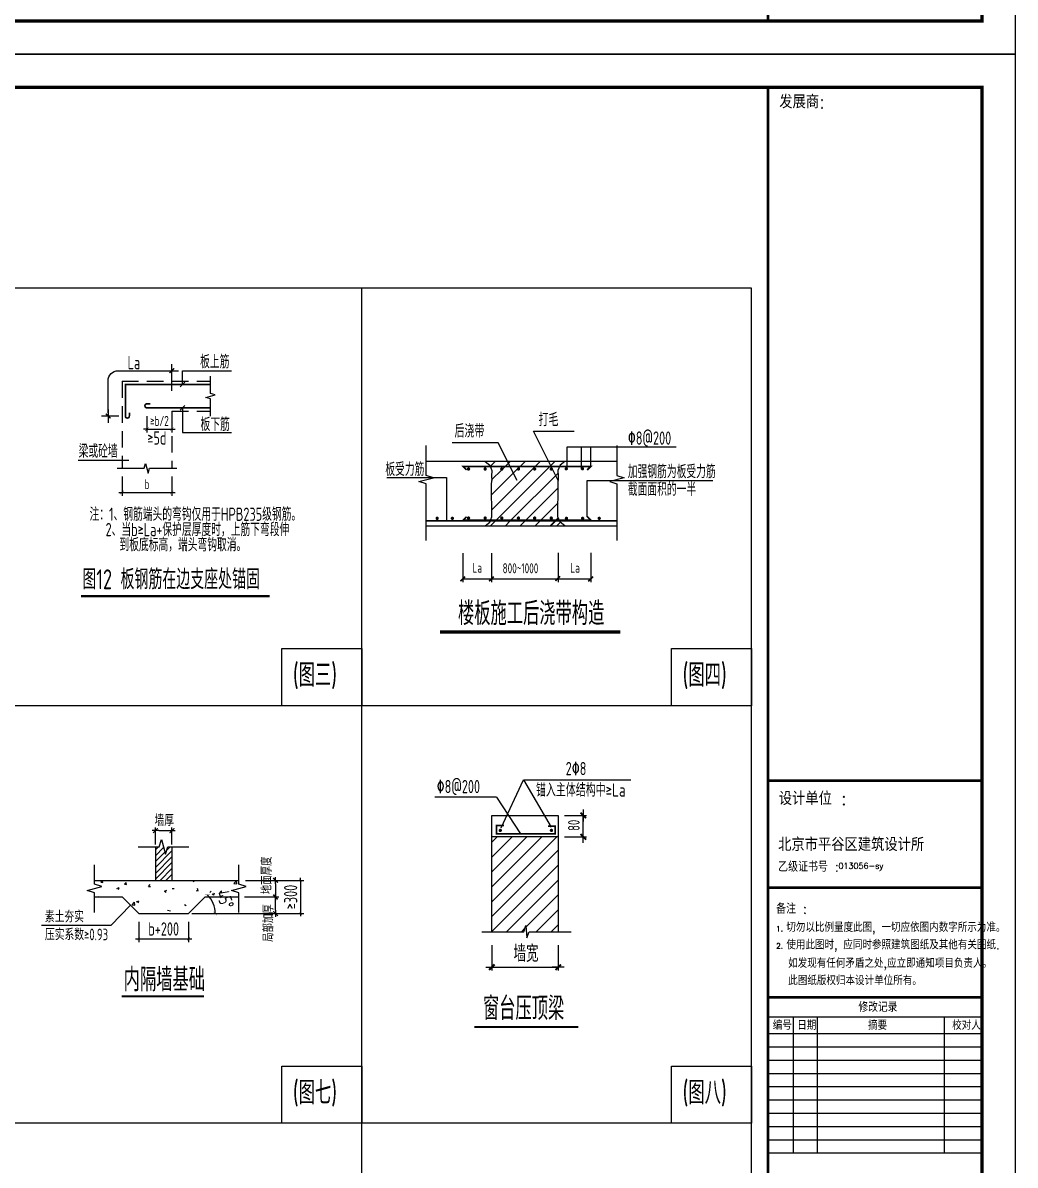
# Model space of a CAD drawing. Extents: x -159214 to 158333, y 7819 to 689505.
# Drawn here: x 78890 to 108783, y 530527 to 564961 of the extents above; entities that cross this region are included whole.
import ezdxf
from ezdxf.enums import TextEntityAlignment as Align

# ---------------------------------------------------------------- set-up
doc = ezdxf.new("R2010")
doc.units = 0
doc.header["$LTSCALE"] = 1000
doc.header["$PDMODE"] = 3
doc.linetypes.add('DASHED', pattern=[0.75, 0.5, -0.25])
doc.layers.get('0').update_dxf_attribs({"linetype": 'CONTINUOUS'})
doc.layers.get('Defpoints').update_dxf_attribs({"linetype": 'CONTINUOUS'})
for name, color, linetype in [('7', 7, 'CONTINUOUS'), ('BEAM', 7, 'DASHED'), ('d-檩条布置', 7, 'CONTINUOUS'), ('DIM', 3, 'CONTINUOUS'), ('GJ', 6, 'CONTINUOUS'), ('HZ', 7, 'CONTINUOUS'), ('MO', 231, 'CONTINUOUS'), ('MOUNT', 3, 'CONTINUOUS'), ('NUM', 7, 'CONTINUOUS'), ('OTHER', 7, 'CONTINUOUS'), ('PUB_DIM', 3, 'CONTINUOUS'), ('PUB_DWGN', 7, 'CONTINUOUS'), ('PUB_HATCH', 2, 'CONTINUOUS'), ('PUB_TEXT', 7, 'CONTINUOUS'), ('PUB_TITLE', 4, 'CONTINUOUS'), ('REIN', 1, 'CONTINUOUS'), ('TEXT', 7, 'CONTINUOUS'), ('THICK', 6, 'CONTINUOUS'), ('THIN', 7, 'CONTINUOUS'), ('邓-BURY_NUM', 7, 'CONTINUOUS')]:
    doc.layers.add(name, color=color, linetype=linetype)
doc.layers.add('S-ANNO-TEXT', color=7, linetype='CONTINUOUS', lineweight=0)
doc.styles.add('-GBCBIGGBENOR', font='GBENOR.shx', dxfattribs={"bigfont": 'GBCBIG.shx'})
doc.styles.add('HZTXT', font='romans', dxfattribs={"bigfont": 'hztxt'})
doc.styles.add('title_font', font='GBENOR.shx', dxfattribs={"bigfont": 'GBCBIG.shx'})
doc.styles.add('TKHZ', font='simplex.shx', dxfattribs={"bigfont": 'hztxt.shx'})
doc.styles.add('TSSD_Dimension', font='tssdeng.shx', dxfattribs={"width": 0.7, "bigfont": 'Hztxt.shx'})
doc.styles.add('TSSD_Rein', font='tssdeng.shx', dxfattribs={"width": 0.7, "bigfont": 'hztxt.shx'})
doc.dimstyles.new('TSSD_100_100', dxfattribs={"dimtxt": 300, "dimasz": 100, "dimexe": 100, "dimexo": 250, "dimgap": 100, "dimtad": 1, "dimdec": 0, "dimzin": 0, "dimdsep": 46, "dimtxsty": 'TSSD_Dimension', "dimblk": 'ARCHTICK', "dimblk1": 'ARCHTICK', "dimblk2": 'ARCHTICK', "dimcen": 0, "dimdle": 100, "dimclrt": 7, "dimadec": 0, "dimazin": 0, "dimtfac": 1, "dimtdec": 0, "dimtix": 1, "dimtmove": 2, "dimatfit": 3, "dimfxl": 1, "dimtolj": 1, "dimtzin": 0, "dimarcsym": 0})
doc.dimstyles.new('TSSD_100_100$0', dxfattribs={"dimtxt": 300, "dimasz": 80, "dimexe": 100, "dimexo": 100, "dimgap": 100, "dimtad": 1, "dimdec": 0, "dimzin": 0, "dimdsep": 46, "dimtxsty": 'TSSD_Dimension', "dimblk": 'ARCHTICK', "dimcen": 0, "dimdle": 50, "dimclrd": 256, "dimclre": 256, "dimclrt": 7, "dimadec": 0, "dimazin": 0, "dimtfac": 1, "dimtdec": 0, "dimtix": 1, "dimtmove": 2, "dimatfit": 3, "dimldrblk": '_tsdbk', "dimfxl": 50, "dimtolj": 1, "dimtzin": 0, "dimlwd": -1, "dimlwe": -1, "dimarcsym": 0})

# ---------------------------------------------------------------- blocks, each defined once
blk = doc.blocks.new('A1结构')
at = {"layer": 'MOUNT', "color": 5, "linetype": 'Continuous'}
for p, q in [((766.38, -583.57), (766.38, -10)), ((766.78, -583.57), (766.78, -10)), ((766.78, -218.72), (831, -218.72)), ((766.78, -219.12), (831, -219.12)), ((766.78, -251.06), (831, -251.06)), ((766.78, -251.46), (831, -251.46)), ((766.78, -284.05), (831, -284.05)), ((766.78, -284.45), (831, -284.45))]:
    blk.add_line(p, q, dxfattribs=at)
at = {"layer": 'MOUNT', "color": 4, "linetype": 'Continuous'}
for p, q in [((766.78, -290.24), (831, -290.24)), ((766.78, -295.24), (831, -295.24))]:
    blk.add_line(p, q, dxfattribs=at)
at = {"layer": 'MOUNT', "color": 3, "linetype": 'Continuous'}
for p, q in [((774.22, -331.24), (774.22, -290.24)), ((781.49, -331.24), (781.49, -290.24)), ((819.67, -331.24), (819.67, -290.24)), ((766.78, -299.24), (831, -299.24)), ((766.78, -303.24), (831, -303.24)), ((766.78, -307.24), (831, -307.24)), ((766.78, -311.24), (831, -311.24)), ((766.78, -315.24), (831, -315.24)), ((766.78, -319.24), (831, -319.24)), ((766.78, -323.24), (831, -323.24)), ((766.78, -327.24), (831, -327.24)), ((766.78, -331.24), (831, -331.24))]:
    blk.add_line(p, q, dxfattribs=at)
at = {"layer": 'PUB_TITLE'}
blk.add_lwpolyline([(0, -594), (0, 0), (841, 0), (841, -594)], close=True, dxfattribs=at)
at = {"layer": 'PUB_TITLE', "const_width": 1}
blk.add_lwpolyline([(25, -584), (25, -10), (831, -10), (831, -584)], close=True, dxfattribs=at)
at = {"layer": 'MOUNT', "color": 3, "style": 'TKHZ'}
for s, height, p in [('发展商:', 4, (769.95, -16.36)), ('设计单位 :', 4, (769.8, -226.38)), ('备注 :', 3, (768.99, -259.12)), ('1.', 1.6, (768.99, -264.46)), ('切勿以比例量度此图, 一切应依图内数字所示为准。', 2.5, (772.06, -264.57)), ('2.', 1.6, (769, -269.62)), ('使用此图时, 应同时参照建筑图纸及其他有关图纸.', 2.5, (772.08, -269.83)), (' 如发现有任何矛盾之处,应立即通知项目负责人。 ', 2.5, (770.89, -275.39)), (' 此图纸版权归本设计单位所有。', 2.5, (770.93, -280.6)), ('修改记录', 2.8, (793.77, -288.71)), ('编号', 2.5, (767.98, -294.09)), ('日期', 2.5, (775.36, -294.11)), ('摘要', 2.5, (796.68, -294.09)), ('校对人', 2.5, (822.04, -294.09))]:
    blk.add_text(s, height=height, dxfattribs=at).set_placement(p)
at = {"layer": 'MOUNT', "color": 2, "style": 'TKHZ'}
blk.add_text('北京市平谷区建筑设计所 ', height=4, dxfattribs=at).set_placement((769.6, -240.25))
at = {"layer": 'MOUNT', "color": 4, "style": 'TKHZ'}
for s, height, p in [('乙级证书号 :', 3, (769.6, -246.46)), ('013056-sy', 1.767, (787.76, -245.58))]:
    blk.add_text(s, height=height, dxfattribs=at).set_placement(p)
at = {"layer": 'MOUNT', "color": 4, "style": 'HZTXT'}
blk.add_attdef('00', (821.35, -580.37), '', height=2.2, dxfattribs=at)
at = {"layer": 'PUB_DWGN', "style": 'title_font'}
for tag, height, p in [('工程名称1', 6, (798.69, -475.05)), ('工程名称2', 6, (798.69, -483.99)), ('图号', 4, (798.69, -580.71))]:
    blk.add_attdef(tag, text='', height=height, dxfattribs=at).set_placement(p, align=Align.CENTER)
at = {"layer": 'PUB_TEXT', "style": '-GBCBIGGBENOR'}
for tag, height, p in [('图名1', 5.66, (798.69, -515.75)), ('图名2', 5.66, (799.16, -522.03)), ('日期', 4, (780.76, -566.9)), ('比例', 4, (816.49, -566.69))]:
    blk.add_attdef(tag, text='', height=height, dxfattribs=at).set_placement(p, align=Align.CENTER)
blk = doc.blocks.new('DIM-U')
at = {"color": 0, "linetype": 'ByBlock', "const_width": 0.4}
blk.add_lwpolyline([(0.71, 0.71), (-0.71, -0.71)], dxfattribs=at)
at = {"layer": 'Defpoints', "color": 0, "linetype": 'ByBlock'}
blk.add_point((0, 0), dxfattribs=at)
at = {"layer": 'DIM'}
blk.add_line((-1, 0), (1, 0), dxfattribs=at)
blk = doc.blocks.new('_ArchTick')
at = {"color": 0, "linetype": 'ByBlock', "const_width": 0.1}
blk.add_lwpolyline([(-0.53, -0.53), (0.53, 0.53)], dxfattribs=at)
blk = doc.blocks.new('*D196')
at = {"layer": 'Defpoints', "color": 0}
for p in [(59011, -83308), (59011, -84308), (60074, -84308)]:
    blk.add_point(p, dxfattribs=at)
at = {"layer": 'DIM'}
for p, q in [((59261, -83308), (60174, -83308)), ((60074, -83308), (60074, -83228)), ((60074, -83308), (60074, -84308)), ((59261, -84308), (60174, -84308)), ((60074, -84308), (60074, -84388))]:
    blk.add_line(p, q, dxfattribs=at)
at = {"layer": 'DIM', "xscale": 80, "yscale": 80, "zscale": 80}
for p, rotation in [((60074, -83308), 270), ((60074, -84308), 90)]:
    blk.add_blockref('_ArchTick', p, dxfattribs=dict(at, rotation=rotation))
at = {"layer": 'DIM', "color": 7, "insert": (59774, -83808), "char_height": 400, "attachment_point": 5, "rotation": 90, "style": 'TSSD_Rein'}
blk.add_mtext('\\A1;≥300', dxfattribs=at)
blk = doc.blocks.new('_tsdbk')
blk.add_line((-1, 0), (0, 0))
at = {"const_width": 0.5}
blk.add_lwpolyline([(-0.7, -0.7), (0.7, 0.7)], dxfattribs=at)
blk = doc.blocks.new('*D197')
at = {"layer": 'Defpoints', "color": 0}
for p in [(57199, -83808), (57395, -83906), (55199, -84308), (56699, -84308), (56699, -84308)]:
    blk.add_point(p, dxfattribs=at)
at = {"layer": 'DIM', "color": 0, "lineweight": -2}
for p, q in [((57376, -83631), (57338, -83669)), ((56949, -84308), (57602, -84308))]:
    blk.add_line(p, q, dxfattribs=at)
blk.add_arc((56699, -84308), 803, 0, 45, dxfattribs=at)
at = {"layer": 'DIM', "color": 0, "lineweight": -2, "xscale": 100, "yscale": 100, "zscale": 100}
for p, rotation in [((57267, -83740), 135.0000000000002), ((57502, -84308), 270.0000000000001)]:
    blk.add_blockref('_ArchTick', p, dxfattribs=dict(at, rotation=rotation))
at = {"layer": 'DIM', "color": 7, "insert": (57801, -83886), "char_height": 400, "attachment_point": 5, "rotation": 290.9618, "style": 'TSSD_Dimension'}
blk.add_mtext('\\A1;45°', dxfattribs=at)
blk = doc.blocks.new('*D198')
at = {"layer": 'Defpoints', "color": 0}
for p in [(55199, -84308), (56699, -84308), (56699, -85072)]:
    blk.add_point(p, dxfattribs=at)
at = {"layer": 'DIM'}
for p, q in [((55199, -84558), (55199, -85172)), ((56699, -84558), (56699, -85172)), ((55099, -85072), (56799, -85072))]:
    blk.add_line(p, q, dxfattribs=at)
at = {"layer": 'DIM', "xscale": 80, "yscale": 80, "zscale": 80, "rotation": 180}
blk.add_blockref('_ArchTick', (55199, -85072), dxfattribs=at)
at = {"layer": 'DIM', "xscale": 80, "yscale": 80, "zscale": 80}
blk.add_blockref('_ArchTick', (56699, -85072), dxfattribs=at)
at = {"layer": 'DIM', "color": 7, "insert": (55949, -84772), "char_height": 400, "attachment_point": 5, "style": 'TSSD_Dimension'}
blk.add_mtext('\\A1;b+200', dxfattribs=at)
blk = doc.blocks.new('dim-k')
blk.add_line((225, 0), (-225, 0))
at = {"const_width": 75}
blk.add_lwpolyline([(105, 105), (-105, -105)], dxfattribs=at)
blk = doc.blocks.new('*D235')
at = {"layer": 'Defpoints', "color": 0}
for p in [(55445, -69063), (56195, -69163), (56195, -69708)]:
    blk.add_point(p, dxfattribs=at)
at = {"layer": 'DIM', "color": 0, "lineweight": -2}
for p, q in [((55445, -69313), (55445, -69808)), ((56195, -69413), (56195, -69808)), ((55445, -69708), (55345, -69708)), ((55445, -69708), (56195, -69708)), ((56195, -69708), (56295, -69708))]:
    blk.add_line(p, q, dxfattribs=at)
at = {"layer": 'DIM', "color": 0, "lineweight": -2, "xscale": 100, "yscale": 100, "zscale": 100}
blk.add_blockref('_ArchTick', (55445, -69708), dxfattribs=at)
at = {"layer": 'DIM', "color": 0, "lineweight": -2, "xscale": 100, "yscale": 100, "zscale": 100, "rotation": 180}
blk.add_blockref('_ArchTick', (56195, -69708), dxfattribs=at)
at = {"layer": 'DIM', "color": 7, "insert": (55820, -69458), "char_height": 300, "attachment_point": 5, "style": 'TSSD_Dimension'}
blk.add_mtext('\\A1;≥b/2', dxfattribs=at)
blk = doc.blocks.new('*D236')
at = {"layer": 'Defpoints', "color": 0}
for p in [(54695, -70885), (56195, -70885), (56195, -71615)]:
    blk.add_point(p, dxfattribs=at)
at = {"layer": 'DIM', "color": 0, "lineweight": -2}
for p, q in [((54695, -71135), (54695, -71715)), ((56195, -71135), (56195, -71715)), ((54595, -71615), (56295, -71615))]:
    blk.add_line(p, q, dxfattribs=at)
at = {"layer": 'DIM', "color": 0, "lineweight": -2, "xscale": 100, "yscale": 100, "zscale": 100, "rotation": 180}
blk.add_blockref('_ArchTick', (54695, -71615), dxfattribs=at)
at = {"layer": 'DIM', "color": 0, "lineweight": -2, "xscale": 100, "yscale": 100, "zscale": 100}
blk.add_blockref('_ArchTick', (56195, -71615), dxfattribs=at)
at = {"layer": 'DIM', "color": 7, "insert": (55445, -71365), "char_height": 300, "attachment_point": 5, "style": 'TSSD_Dimension'}
blk.add_mtext('\\A1;b', dxfattribs=at)
blk = doc.blocks.new('XG')
blk.add_line((-2, 0), (2, 0))
at = {"const_width": 0.45}
blk.add_lwpolyline([(-0.7, -0.7), (0.7, 0.7)], dxfattribs=at)
blk = doc.blocks.new('砌体说明2')
h = blk.add_hatch()
h.set_pattern_fill('ANSI31', color=150, scale=100, style=0)
h.set_pattern_definition([(45, (216513.18, -357598.15), (-224.5064, 224.5064), [])])
h.paths.add_polyline_path([(67830.2, -71249.7), (67715.2, -71020.9), (65829.4, -71020.9), (65821.9, -71118), (65830.2, -71249.7), (65821.9, -71381.5), (65827.7, -71820.9), (67832.6, -71820.9), (67838.4, -71381.5)])
h.paths.add_polyline_path([(67832.6, -71820.9), (65827.7, -71820.9), (65834.7, -72347.2), (65794.6, -72451.2), (67784.2, -72451.2), (67843, -72392.3), (67825.7, -72347.2)])
h.paths.add_polyline_path([(67149.4, -72385.9, -1), (67099.4, -72385.9, -1)], flags=16)
h.paths.add_polyline_path([(66661, -72385.9, -1), (66611, -72385.9, -1)], flags=16)
h.paths.add_polyline_path([(67650.5, -72385.9, -1), (67600.5, -72385.9, -1)], flags=16)
h.paths.add_polyline_path([(66159.9, -72385.9, -1), (66109.9, -72385.9, -1)], flags=16)
h.paths.add_polyline_path([(67764.4, -72470.9), (65787, -72470.9), (65770.9, -72512.9), (65630.2, -72620.9), (67614.4, -72620.9)])
h.paths.add_polyline_path([(67895, -72517.1), (67889.5, -72512.9), (67873.3, -72470.9), (67764.4, -72470.9), (67614.4, -72620.9), (67791.2, -72620.9)])
h.paths.add_polyline_path([(67895, -72517.1), (67791.2, -72620.9), (68030.2, -72620.9)])
h.paths.add_polyline_path([(66307.5, -70678.5), (65630.2, -70678.5), (65770.9, -70786.6), (65787, -70828.5), (66382.9, -70828.5)])
h.paths.add_polyline_path([(66382.9, -70828.5), (65787, -70828.5), (65834.7, -70952.3), (65829.4, -71020.9), (66479.6, -71020.9)])
h.paths.add_polyline_path([(66109.9, -70907.4, -1), (66159.9, -70907.4, -1)], flags=16)
h.paths.add_polyline_path([(67618.6, -70828.5), (66382.9, -70828.5), (66479.6, -71020.9), (67715.2, -71020.9)])
h.paths.add_polyline_path([(66611, -70907.4, -1), (66661, -70907.4, -1)], flags=16)
h.paths.add_polyline_path([(67099.4, -70907.4, -1), (67149.4, -70907.4, -1)], flags=16)
h.paths.add_polyline_path([(67543.3, -70678.5), (66307.5, -70678.5), (66382.9, -70828.5), (67618.6, -70828.5)])
h.paths.add_polyline_path([(68030.2, -70678.5), (67543.3, -70678.5), (67618.6, -70828.5), (67873.3, -70828.5), (67889.5, -70786.6)])
h.paths.add_polyline_path([(67873.3, -70828.5), (67618.6, -70828.5), (67715.2, -71020.9), (67831, -71020.9), (67825.7, -70952.3)])
h.paths.add_polyline_path([(67831, -71020.9), (67715.2, -71020.9), (67830.2, -71249.7), (67838.4, -71118)], flags=17)
h = blk.add_hatch()
h.set_pattern_fill('ANSI31', color=150, scale=100, style=0)
h.set_pattern_definition([(45, (215235.08, -350042.17), (-224.5064, 224.5064), [])])
h.paths.add_polyline_path([(67835, -82665), (67835, -81994.4), (65835, -81994.4), (65835, -82665)])
h.paths.add_polyline_path([(65835, -82665), (65835, -83465), (67835, -83465), (67835, -82665)])
h.paths.add_polyline_path([(65835, -83465), (65835, -84265), (67835, -84265), (67835, -83465)])
h.paths.add_polyline_path([(65835, -84265), (65835, -84856.9), (66797.4, -84856.9), (66859.4, -84671), (66890.4, -85042.8), (66963.7, -84856.9), (67835, -84856.9), (67835, -84265)])
for p, q in [((68102.4, -70239.5), (71387.1, -70239.5)), ((68102.4, -70899.3), (68102.4, -70239.5)), ((68538.4, -70899.3), (68538.4, -70239.5)), ((68815.5, -70828.5), (68815.5, -70239.5)), ((62670.8, -71162.2), (64468.6, -71162.2)), ((64468.6, -71162.2), (64468.6, -72470.9)), ((68709.4, -72345.1), (68709.4, -71254.9)), ((68709.4, -71254.9), (72492.7, -71254.9)), ((66793.8, -80280.2), (67621.5, -81707)), ((65971.6, -80797.4), (66696.7, -81902.6)), ((68023.1, -81349.6), (68690.5, -81349.6)), ((68590.5, -81993.6), (68590.5, -81350.4)), ((68023.1, -81994.4), (68690.5, -81994.4)), ((65835, -85258.7), (65835, -86025.5)), ((67835, -85258.7), (67835, -86025.5)), ((65835.8, -85925.5), (67834.2, -85925.5))]:
    blk.add_line(p, q)
at = {"color": 7}
for p, q in [((69605.7, -70678.5), (63854.2, -70678.5)), ((63854.2, -72620.9), (69605.7, -72620.9)), ((64971.2, -74318.4), (64971.2, -73443.1)), ((65830.2, -74318.4), (65830.2, -73443.1)), ((67830.2, -73435.9), (67830.2, -74318.4)), ((68815.5, -73435.9), (68815.5, -74318.4)), ((64971.2, -74218.4), (68815.5, -74218.4)), ((66112.9, -81720.4), (66793.8, -80280.2)), ((66793.8, -80280.2), (70027.1, -80280.2)), ((65971.6, -80797.4), (64116.6, -80797.4)), ((65835, -84856.9), (65835, -81349.6)), ((65835, -81349.6), (67835, -81349.6)), ((67835, -81349.6), (67835, -84856.9)), ((67835, -81994.4), (65835, -81994.4))]:
    blk.add_line(p, q, dxfattribs=at)
at = {"color": 7, "const_width": 50}
for points in [[(65108.3, -70907.4, 1), (65158.3, -70907.4, 1)], [(65609.4, -70907.4, 1), (65659.4, -70907.4, 1)], [(66109.9, -70907.4, 1), (66159.9, -70907.4, 1)], [(66611, -70907.4, 1), (66661, -70907.4, 1)], [(67099.4, -70907.4, 1), (67149.4, -70907.4, 1)], [(67600.5, -70907.4, 1), (67650.5, -70907.4, 1)], [(68052.4, -70899.3, 1), (68102.4, -70899.3, 1)], [(68539.2, -70899.3, 1), (68589.2, -70899.3, 1)], [(64163.2, -72394.4, 1), (64213.2, -72394.4, 1)], [(64621.4, -72394.4, 1), (64671.4, -72394.4, 1)], [(65108.3, -72385.9, 1), (65158.3, -72385.9, 1)], [(65609.4, -72385.9, 1), (65659.4, -72385.9, 1)], [(66109.9, -72385.9, 1), (66159.9, -72385.9, 1)], [(66611, -72385.9, 1), (66661, -72385.9, 1)], [(67099.4, -72385.9, 1), (67149.4, -72385.9, 1)], [(67600.5, -72385.9, 1), (67650.5, -72385.9, 1)], [(68057.9, -72394.4, 1), (68107.9, -72394.4, 1)], [(68544.8, -72394.4, 1), (68594.8, -72394.4, 1)], [(69045.9, -72394.4, 1), (69095.9, -72394.4, 1)]]:
    blk.add_lwpolyline(points, format="xyb", close=True, dxfattribs=at)
for points in [[(64890.8, -74291.3), (65032.2, -74149.8)], [(65749.8, -74291.3), (65891.2, -74149.8)], [(67749.8, -74284), (67891.2, -74142.6)], [(68739.4, -74291.3), (68880.8, -74149.8)]]:
    blk.add_lwpolyline(points, dxfattribs=at)
at = {"color": 0, "linetype": 'ByBlock', "const_width": 40}
blk.add_lwpolyline([(56270, -81737.6), (56128.6, -81879.1)], dxfattribs=at)
at = {"layer": '7'}
blk.add_line((56445.7, -69133.6), (56587.1, -68992.1), dxfattribs=at)
at = {"layer": '7', "const_width": 70}
blk.add_lwpolyline([(53454.9, -74739.5), (59141.3, -74739.5)], dxfattribs=at)
at = {"layer": 'BEAM'}
for p, q in [((54694.9, -68262.9), (54694.9, -70884.6)), ((54694.9, -68262.9), (57359.3, -68262.9)), ((56194.9, -69162.9), (57359.3, -69162.9)), ((56194.9, -69162.9), (56194.9, -70884.6))]:
    blk.add_line(p, q, dxfattribs=at)
at = {"layer": 'Defpoints', "color": 0, "linetype": 'ByBlock'}
blk.add_point((56199.3, -81808.4), dxfattribs=at)
at = {"layer": 'DIM'}
for p, q in [((56194.9, -68547.7), (56194.9, -67744.4)), ((54594.9, -69310.8), (54075.3, -69310.8)), ((55699.3, -82222.8), (55699.3, -81708.4)), ((55799.3, -81808.4), (56099.3, -81808.4)), ((56099.3, -81808.4), (56299.3, -81808.4)), ((56199.3, -82222.8), (56199.3, -81708.4))]:
    blk.add_line(p, q, dxfattribs=at)
at = {"layer": 'DIM', "color": 7}
blk.add_line((67085.9, -69767.9), (68316.9, -69767.9), dxfattribs=at)
at = {"layer": 'DIM', "color": 0}
for p, q in [((55699.3, -82388.2), (55789.1, -82298.5)), ((55699.3, -82565), (55948.7, -82315.6)), ((55699.3, -82918.6), (56199.3, -82418.6)), ((55699.3, -82741.8), (55986.5, -82454.5)), ((55699.3, -83095.3), (56199.3, -82595.3)), ((56042, -82399.1), (56142.6, -82298.5)), ((55699.3, -83272.1), (56199.3, -82772.1)), ((55840.3, -83307.9), (56199.3, -82948.9)), ((54056, -83362.2), (54101.6, -83307.9)), ((54115.8, -83367.5), (54104.8, -83307.9)), ((56017.1, -83307.9), (56199.3, -83125.7)), ((56193.9, -83307.9), (56199.3, -83302.4)), ((56815.6, -83310), (56821.1, -83307.9)), ((56815.6, -83310), (56865.3, -83343.5)), ((58065.3, -83400.6), (58143.2, -83319.4)), ((58154.2, -83414.4), (58143.2, -83319.4)), ((54056, -83362.2), (54115.8, -83367.5)), ((54538.2, -83552.4), (54608.3, -83525.6)), ((54588, -83586), (54608.2, -83525.6)), ((54773.3, -83425), (54821.5, -83367.5)), ((54773.3, -83425), (54833, -83430.2)), ((54833, -83430.2), (54821.5, -83367.6)), ((55490.5, -83487.7), (55538.7, -83430.3)), ((55490.5, -83487.7), (55550.3, -83493)), ((55975.4, -83632.5), (56045.4, -83605.6)), ((55975.4, -83632.5), (56025.1, -83666.1)), ((56207.8, -83550.5), (56267.6, -83555.7)), ((56925.1, -83613.2), (56984.8, -83618.5)), ((56984.8, -83618.5), (56973.2, -83555.8)), ((57642.3, -83676), (57690.5, -83618.5)), ((57702.1, -83681.2), (57690.5, -83618.6)), ((58065.3, -83400.6), (58154.2, -83414.4)), ((53996.3, -83807.9), (54006.8, -83797)), ((54008.1, -83807.9), (54006.8, -83797)), ((54996.2, -84043.7), (55074.1, -83962.5)), ((55085.1, -84057.5), (55074, -83962.5)), ((55135.2, -83955.1), (55205.2, -83928.2)), ((55184.9, -83988.6), (55205.1, -83928.2)), ((57412.5, -83712.6), (57462.3, -83746.2)), ((57462.2, -83746.2), (57482.5, -83685.8)), ((57642.3, -83676), (57702.1, -83681.2)), ((54996.2, -84043.7), (55085.1, -84057.5)), ((56063.4, -84209.2), (56152.3, -84223)), ((56572.3, -84035.1), (56622, -84068.7))]:
    blk.add_line(p, q, dxfattribs=at)
at = {"layer": 'DIM', "color": 0, "linetype": 'ByBlock'}
for p, q in [((58412.9, -83307.9), (59419.2, -83307.9)), ((59319.2, -83407.9), (59319.2, -83707.9)), ((58382.5, -83807.9), (59419.2, -83807.9)), ((59319.2, -84207.9), (59319.2, -83907.9)), ((56799.3, -84307.9), (59419.2, -84307.9))]:
    blk.add_line(p, q, dxfattribs=at)
at = {"layer": 'DIM'}
blk.add_lwpolyline([(54275.3, -69210.8), (54275.3, -68244.4, -0.4142136), (54575.3, -67944.4), (56094.9, -67944.4)], format="xyb", dxfattribs=at)
at = {"layer": 'GJ'}
for points in [[(57359.3, -68362.9, 50, 50, 0), (54794.9, -68362.9, 50, 50, 0), (54794.9, -69310.8, 50, 50, 1), (54914.9, -69310.8, 50, 50, 0), (54914.9, -69210.8, 0, 0, 0)], [(55544.9, -68942.9, 50, 50, 0), (55444.9, -68942.9, 50, 50, 1), (55444.9, -69062.9, 50, 50, 0), (57359.3, -69062.9, 0, 0, 0)]]:
    blk.add_lwpolyline(points, format="xyseb", dxfattribs=at)
at = {"layer": 'HZ', "color": 7}
for p, q in [((67830.2, -71249.7), (67085.9, -69767.9)), ((66026.7, -70120), (64636.6, -70120)), ((66594.6, -71249.7), (66026.7, -70120)), ((65630.2, -70678.5), (65770.9, -70786.6)), ((65770.9, -70786.6), (65834.7, -70952.3)), ((67889.5, -70786.6), (67825.7, -70952.3)), ((68030.2, -70678.5), (67889.5, -70786.6)), ((65834.7, -70952.3), (65821.9, -71118)), ((65821.9, -71118), (65830.2, -71249.7)), ((65821.9, -71381.5), (65830.2, -71249.7)), ((67825.7, -70952.3), (67838.4, -71118)), ((67838.4, -71118), (67830.2, -71249.7)), ((67838.4, -71381.5), (67830.2, -71249.7)), ((65834.7, -72347.2), (65821.9, -71381.5)), ((67825.7, -72347.2), (67838.4, -71381.5)), ((65630.2, -72620.9), (65770.9, -72512.9)), ((65770.9, -72512.9), (65834.7, -72347.2)), ((67889.5, -72512.9), (67825.7, -72347.2)), ((68030.2, -72620.9), (67889.5, -72512.9))]:
    blk.add_line(p, q, dxfattribs=at)
at = {"layer": 'MO'}
for p, q in [((55699.3, -82298.5), (55699.3, -83307.9)), ((56199.3, -82298.5), (56199.3, -83307.9)), ((53867.4, -83307.9), (58215.9, -83307.9)), ((53867.4, -83807.9), (54699.3, -83807.9)), ((55199.3, -84307.9), (54699.3, -83807.9)), ((56699.3, -84307.9), (57199.3, -83807.9)), ((57199.3, -83807.9), (58215.9, -83807.9)), ((55199.3, -84307.9), (56699.3, -84307.9))]:
    blk.add_line(p, q, dxfattribs=at)
at = {"layer": 'NUM'}
for p, q in [((73655.2, -65456.1), (25796.1, -65456.1)), ((61915, -115800), (61915, -65456.1)), ((73655.2, -115800), (73655.2, -65456.1)), ((73655.2, -78042.1), (25796.1, -78042.1)), ((54949.3, -84057.9), (54358, -84664.1)), ((54358, -84664.1), (52266.5, -84664.1)), ((73655.2, -90628), (25796.1, -90628))]:
    blk.add_line(p, q, dxfattribs=at)
for points in [[(61915, -78042.1), (59505.2, -78042.1), (59505.2, -76321.4), (61915, -76321.4)], [(73655.2, -78042.1), (71245.4, -78042.1), (71245.4, -76321.4), (73655.2, -76321.4)], [(61915, -90628), (59505.2, -90628), (59505.2, -88907.4), (61915, -88907.4)], [(73655.2, -90628), (71245.4, -90628), (71245.4, -88907.4), (73655.2, -88907.4)]]:
    blk.add_lwpolyline(points, close=True, dxfattribs=at)
at = {"layer": 'OTHER', "color": 7}
for p, q in [((63854.2, -71098.3), (63854.2, -70198.3)), ((69605.7, -70198.3), (69605.7, -71098.3)), ((63634.2, -71288.3), (64074.2, -71168.3)), ((64074.2, -71168.3), (63854.2, -71098.3)), ((69825.7, -71168.3), (69385.7, -71288.3)), ((69605.7, -71098.3), (69825.7, -71168.3)), ((63854.2, -71358.3), (63634.2, -71288.3)), ((63854.2, -73058.3), (63854.2, -71358.3)), ((69385.7, -71288.3), (69605.7, -71358.3)), ((69605.7, -71358.3), (69605.7, -73058.3))]:
    blk.add_line(p, q, dxfattribs=at)
at = {"layer": 'PUB_DIM', "color": 3}
for p, q in [((66797.4, -84856.9), (66859.4, -84671)), ((66859.4, -84671), (66890.4, -85042.8)), ((65531, -84856.9), (66797.4, -84856.9)), ((66890.4, -85042.8), (66963.7, -84856.9)), ((66963.7, -84856.9), (68220.7, -84856.9))]:
    blk.add_line(p, q, dxfattribs=at)
at = {"layer": 'PUB_HATCH', "color": 7}
for p, q in [((67614.4, -72620.9), (67843, -72392.3)), ((67791.2, -72620.9), (67895, -72517.1))]:
    blk.add_line(p, q, dxfattribs=at)
at = {"layer": 'REIN', "const_width": 50}
for points in [[(65077.2, -70934.6), (64971.2, -70828.5), (68815.5, -70828.5), (68709.4, -70934.6)], [(69605.7, -72470.9), (63854.2, -72470.9)], [(65077.2, -72345.1), (64971.2, -72451.2), (68815.5, -72451.2), (68709.4, -72345.1)], [(67531.3, -81677.7), (67746.5, -81677.7), (67746.5, -81902.6), (65975.7, -81902.6), (65975.7, -81648.4), (66200.8, -81648.4)]]:
    blk.add_lwpolyline(points, dxfattribs=at)
for points in [[(66064.9, -81801.5, 1), (66114.9, -81801.5, 1)], [(67605.5, -81801.5, 1), (67655.5, -81801.5, 1)]]:
    blk.add_lwpolyline(points, format="xyb", close=True, dxfattribs=at)
at = {"layer": 'TEXT'}
for p, q in [((56516.4, -67944.4), (57994.8, -67944.4)), ((56516.4, -68362.9), (56516.4, -67944.4)), ((56445.7, -68433.6), (56587.1, -68292.1)), ((56516.4, -69062.9), (56516.4, -69803.4)), ((56516.4, -69803.4), (57989.5, -69803.4)), ((54899.7, -70648.6), (53372.9, -70648.6))]:
    blk.add_line(p, q, dxfattribs=at)
for points in [[(57359.3, -69312.9), (57359.3, -68792.9), (57214.4, -68754), (57504.2, -68671.7), (57359.3, -68632.9), (57359.3, -68112.9)], [(54544.9, -70884.6), (55364.9, -70884.6), (55403.7, -70739.8), (55486.1, -71029.5), (55524.9, -70884.6), (56344.9, -70884.6)]]:
    blk.add_lwpolyline(points, dxfattribs=at)
at = {"layer": 'TEXT', "const_width": 100}
blk.add_lwpolyline([(64277.7, -75820.9), (69708.4, -75820.9)], dxfattribs=at)
at = {"layer": 'THICK', "const_width": 60}
for points in [[(54685, -86800), (57165, -86800)], [(65309.8, -87731.3), (68436.6, -87731.3)]]:
    blk.add_lwpolyline(points, dxfattribs=at)
at = {"layer": 'THIN'}
for points in [[(55179, -82298.5), (55814, -82298.5), (55884, -82078.5), (56004, -82518.5), (56074, -82298.5), (56709, -82298.5)], [(53867.4, -84275.3), (53867.4, -83686), (53647.4, -83616), (54087.4, -83496), (53867.4, -83426), (53867.4, -82836.7)], [(58215.9, -84275.3), (58215.9, -83686), (57995.9, -83616), (58435.9, -83496), (58215.9, -83426), (58215.9, -82836.7)]]:
    blk.add_lwpolyline(points, dxfattribs=at)
at = {"yscale": 0.8000000000465661, "zscale": 0.8}
for p, xscale, rotation in [((68590.5, -81349.6), 0.8000000000465661, 90), ((68590.5, -81994.4), 0.8000000000465661, 270), ((65835, -85925.5), 0.7999999998137355, 180)]:
    blk.add_blockref('dim-k', p, dxfattribs=dict(at, xscale=xscale, rotation=rotation))
at = {"xscale": 0.7999999998137355, "yscale": 0.8000000000465661, "zscale": 0.8}
blk.add_blockref('dim-k', (67835, -85925.5), dxfattribs=at)
at = {"layer": 'DIM', "xscale": 100, "yscale": 100, "zscale": 100}
blk.add_blockref('XG', (56194.9, -67944.4), dxfattribs=at)
for name, p, rotation in [('XG', (54275.3, -69310.8), 270), ('DIM-U', (55699.3, -81808.4), 180)]:
    blk.add_blockref(name, p, dxfattribs=dict(at, rotation=rotation))
at = {"layer": 'DIM', "color": 0, "linetype": 'ByBlock', "xscale": 100, "yscale": 100, "zscale": 100}
for p, rotation in [((59319.2, -83307.9), 90), ((59319.2, -83807.9), 90), ((59319.2, -83807.9), 270), ((59319.2, -84307.9), 270)]:
    blk.add_blockref('DIM-U', p, dxfattribs=dict(at, rotation=rotation))
at = {"color": 7}
for s, height, style, width, p in [('打毛', 400, 'TSSD_Rein', 0.75, (67243.1, -69619)), ('后浇带 ', 400, 'TSSD_Rein', 0.75, (64711, -69960.9)), ('\x828@200', 400, 'TSSD_Dimension', 0.7, (69932.6, -70174.6)), ('板受力筋', 400, 'TSSD_Dimension', 0.7, (62626.9, -71115.7)), ('加强钢筋为板受力筋', 400, 'TSSD_Dimension', 0.7, (69932.6, -71184.7)), ('截面面积的一半', 400, 'TSSD_Dimension', 0.7, (69932.6, -71718.8)), ('La', 300, 'TSSD_Dimension', 0.7, (65254, -74034.9)), ('800~1000', 300, 'TSSD_Dimension', 0.7, (66161, -74050.5)), ('La', 300, 'TSSD_Dimension', 0.7, (68201.1, -74034.9)), ('楼板施工后浇带构造', 700, 'TSSD_Rein', 0.7, (64814.9, -75611.8)), ('(图三)', 700, 'TSSD_Rein', 0.7, (59842, -77470.1)), ('(图四)', 700, 'TSSD_Rein', 0.7, (71582.3, -77470.1)), ('2\x828', 400, 'TSSD_Dimension', 0.7, (68061.1, -80137.1)), ('\x828@200', 400, 'TSSD_Dimension', 0.7, (64173.2, -80679.5)), ('锚入主体结构中≥La', 400, 'TSSD_Rein', 0.75, (67164.7, -80784.1)), ('墙宽', 500, 'TSSD_Rein', 0.75, (66490.3, -85762.2)), ('窗台压顶梁', 700, 'TSSD_Rein', 0.7, (65567.4, -87517.9)), ('(图七)', 700, 'TSSD_Rein', 0.7, (59842, -90056.1)), ('(图八)', 700, 'TSSD_Rein', 0.7, (71582.3, -90056.1))]:
    blk.add_text(s, height=height, dxfattribs=dict(at, style=style, width=width)).set_placement(p)
at = {"color": 7, "style": 'TSSD_Dimension', "width": 0.7}
blk.add_text('80', height=350, rotation=90, dxfattribs=at).set_placement((68480.5, -81816.5))
at = {"layer": 'PUB_DIM', "color": 3, "style": 'TSSD_Rein', "width": 0.7}
blk.add_text('图12 板钢筋在边支座处锚固', height=600, dxfattribs=at).set_placement((53499.8, -74531.3))
at = {"layer": 'PUB_TEXT', "style": 'TSSD_Rein', "width": 0.7}
blk.add_text('墙厚', height=350, dxfattribs=at).set_placement((55965.9, -81478.1), align=Align.MIDDLE)
blk.add_text('地面厚度', height=300, rotation=90, dxfattribs=at).set_placement((59050.2, -83155.7), align=Align.MIDDLE_CENTER)
for s, height, p in [('素土夯实', 350, (52371.7, -84572.4)), ('压实系数≥0.93', 350, (52374.1, -85112.8)), ('内隔墙基础', 700, (54744.4, -86649.4))]:
    blk.add_text(s, height=height, dxfattribs=at).set_placement(p)
blk.add_text('局部加厚', height=300, rotation=90, dxfattribs=at).set_placement((59080.7, -84593.9), align=Align.MIDDLE)
at = {"layer": 'S-ANNO-TEXT', "style": 'TSSD_Rein', "width": 0.7}
blk.add_attdef('图名', text='', height=500, dxfattribs=at).set_placement((1743.1, -7235.6), align=Align.CENTER)
at = {"layer": 'TEXT', "color": 7, "style": 'TSSD_Rein', "width": 0.7}
for s, p in [('板上筋', (57929.6, -67873.3)), ('板下筋', (57941.8, -69761.7))]:
    blk.add_text(s, height=400, dxfattribs=at).set_placement(p, align=Align.RIGHT)
for s, p in [('≥5d', (55459.5, -70171.8)), ('梁或砼墙', (53387.9, -70570)), ('注：1、钢筋端头的弯钩仅用于HPB235级钢筋。', (53716.6, -72470.4)), ('2、当b≥La+保护层厚度时，上筋下弯段伸', (54198.6, -72931.9)), ('到板底标高，端头弯钩取消。', (54616.4, -73388.9))]:
    blk.add_text(s, height=400, dxfattribs=at).set_placement(p)
at = {"layer": 'TEXT', "color": 7, "insert": (55052.2, -67699.4), "char_height": 400, "attachment_point": 5, "style": 'TSSD_Rein'}
blk.add_mtext('La', dxfattribs=at)
at = {"layer": 'DIM'}
for base, p1, p2, text, picture, middle in [((56194.9, -69707.6), (55444.9, -69062.9), (56194.9, -69162.9), '≥b/2', '*D235', (55819.9, -69457.6)), ((56194.9, -71615.2), (54694.9, -70884.6), (56194.9, -70884.6), 'b', '*D236', (55444.9, -71365.2))]:
    dim = blk.add_linear_dim(base=base, p1=p1, p2=p2, text=text, dimstyle='TSSD_100_100', dxfattribs=at)
    dim.commit()
    dim.dimension.update_dxf_attribs({"geometry": picture, "text_midpoint": middle})
dim = blk.add_linear_dim(base=(60074.2, -84307.9), p1=(59010.9, -83307.9), p2=(59010.9, -84307.9), angle=270, text='≥300', dimstyle='TSSD_100_100$0', override={"dimtxt": 400, "dimtxsty": 'TSSD_Rein'}, dxfattribs=at)
dim.commit()
dim.dimension.update_dxf_attribs({"geometry": '*D196', "text_midpoint": (59774.2, -83807.9)})
dim = blk.add_angular_dim_2l(base=(57394.6, -83906.4), line1=((55199.3, -84307.9), (56699.3, -84307.9)), line2=((56699.3, -84307.9), (57199.3, -83807.9)), dimstyle='TSSD_100_100', override={"dimtxt": 400}, dxfattribs=at)
dim.commit()
dim.dimension.update_dxf_attribs({"geometry": '*D197', "text_midpoint": (57801, -83885.8), "dimtype": 130})
dim = blk.add_linear_dim(base=(56699.3, -85071.6), p1=(55199.3, -84307.9), p2=(56699.3, -84307.9), text='b+200', dimstyle='TSSD_100_100$0', override={"dimtxt": 400}, dxfattribs=at)
dim.commit()
dim.dimension.update_dxf_attribs({"geometry": '*D198', "text_midpoint": (55949.3, -84771.6)})

msp = doc.modelspace()

# ---------------------------------------------------------------- block references
at = {"layer": 'd-檩条布置', "xscale": 100, "yscale": 100, "zscale": 100}
for p in [(24682.6, 623418.8), (24682.6, 564018.8)]:
    msp.add_blockref('A1结构', p, dxfattribs=at)
at = {"layer": '邓-BURY_NUM'}
msp.add_blockref('砌体说明2', (27182.6, 622418.8), dxfattribs=at)

doc.saveas('drawing.dxf')
